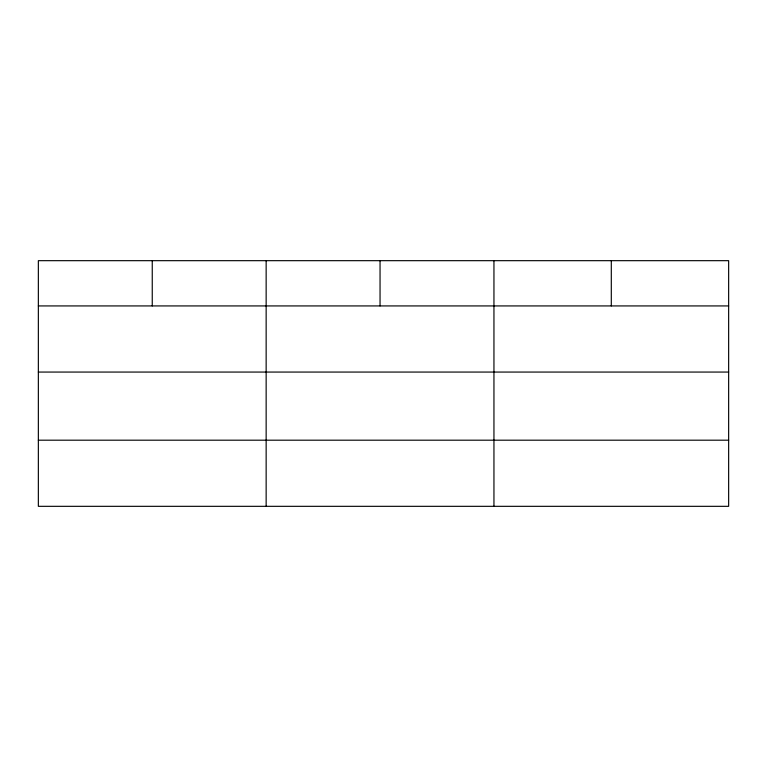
<?xml version="1.0" encoding="UTF-8"?>
<svg xmlns="http://www.w3.org/2000/svg" width="767" height="767" viewBox="0 0 767 767"><rect width="100%" height="100%" fill="white"/><g stroke="black" fill="none" stroke-linecap="round" stroke-linejoin="round"><path stroke-width="1.15" d="M728.65 372.062L728.65 260.675L38.35 260.675L38.35 506.325L728.65 506.325L728.65 372.062L38.35 372.062M38.35 305.928L728.65 305.928M38.35 440.191L728.65 440.191M611.299 260.675L611.299 305.928M493.948 260.675L493.948 506.325M380.048 260.675L380.048 305.928M266.149 260.675L266.149 506.325M152.25 260.675L152.25 305.928"/></g></svg>
